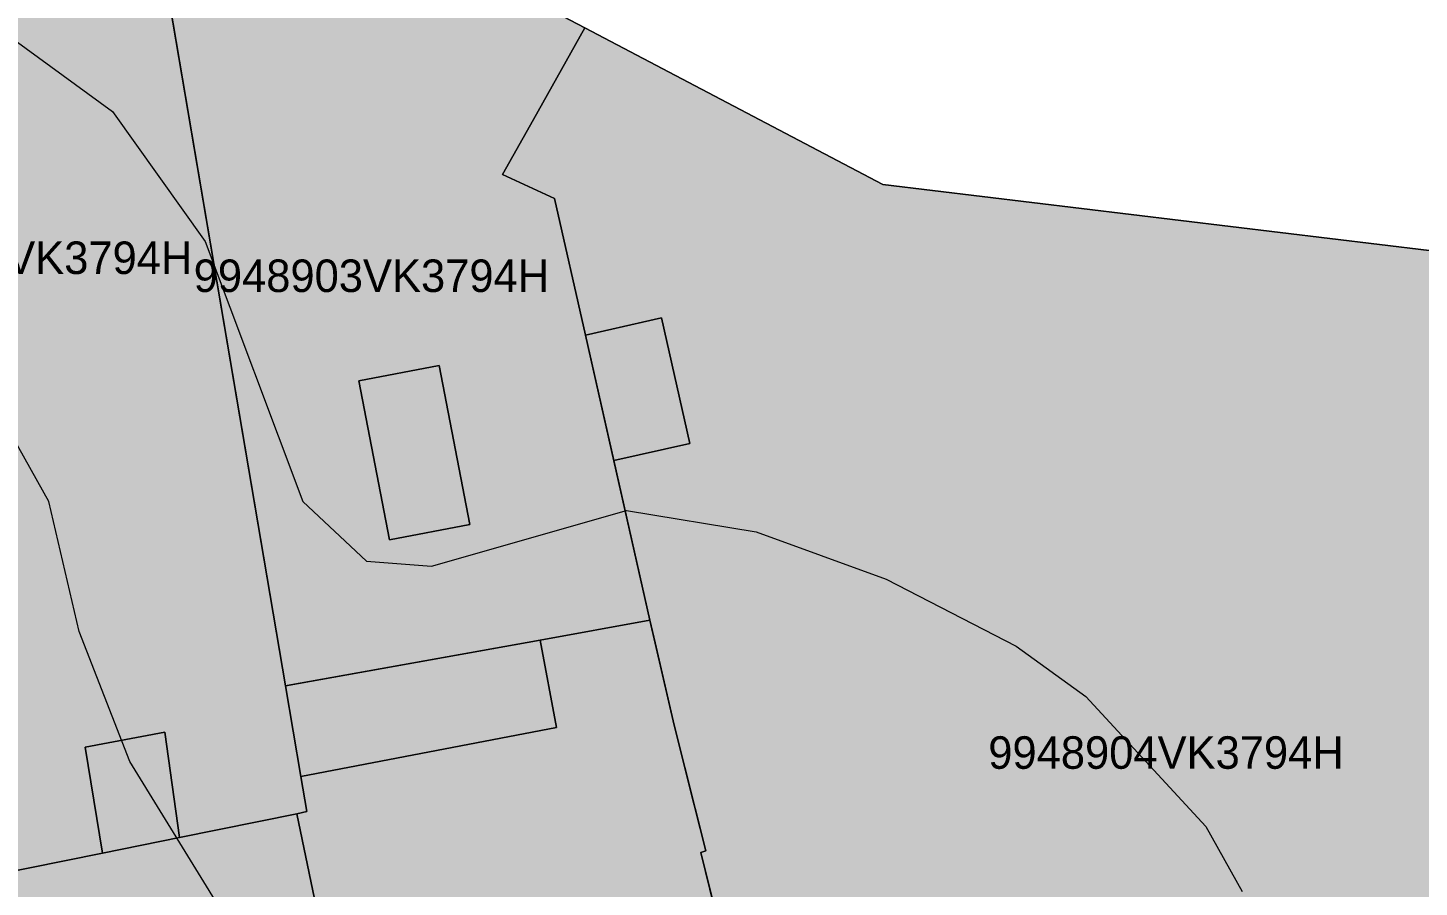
# Model space of a CAD drawing. Header units: metres. Extents: x -6 to 1255, y -2 to 532.
# Drawn here: x 154.44 to 197.23, y 171.01 to 197.45 of the extents above; entities that cross this region are included whole.
import ezdxf

# ---------------------------------------------------------------- set-up
doc = ezdxf.new("R2010")
doc.units = ezdxf.units.M
doc.header["$MEASUREMENT"] = 0
for name, color, linetype, lineweight, true_color in [('TPX_BUILDINGS', 7, 'CONTINUOUS', 0, 0x000000), ('TPX_BUILDINGS_HATCH', 7, 'CONTINUOUS', 0, 0xf0f0f0), ('TPX_BUILDINGS_SHADOWS_HATCH', 7, 'CONTINUOUS', 0, 0x000000), ('TPX_BUILDINGS_SHADOWS_OUTLINES', 7, 'CONTINUOUS', 0, 0x000000), ('TPX_CADASTRES', 7, 'CONTINUOUS', 0, 0x646464), ('TPX_CADASTRES_TEXT', 7, 'CONTINUOUS', 0, 0x000000), ('TPX_RELIEF_CONTOUR_LINES', 7, 'CONTINUOUS', 0, 0x969696)]:
    doc.layers.add(name, color=color, linetype=linetype, lineweight=lineweight, true_color=true_color)

msp = doc.modelspace()

# ---------------------------------------------------------------- hatches: boundary and pattern name
at = {"layer": 'TPX_BUILDINGS_HATCH'}
for points in [[(145.783, 210.933), (145.483, 210.803), (145.578, 210.292), (146.213, 206.903), (146.553, 205.073), (147.134, 201.973), (149.229, 190.803), (150.612, 183.423), (152.672, 172.473), (153.322, 171.373), (156.742, 172.063), (156.202, 175.323), (158.652, 175.783), (159.102, 172.543), (162.712, 173.273), (163.022, 173.343), (162.832, 174.413), (162.362, 177.203), (158.433, 200.413), (158.403, 200.923), (158.253, 204.413), (145.783, 210.933)], [(169.992, 194.623), (169.042, 192.933), (170.642, 192.193), (171.592, 187.993), (173.932, 188.523), (174.802, 184.663), (172.462, 184.133), (173.572, 179.223), (173.732, 178.526), (174.312, 175.993), (174.76, 174.229), (175.292, 172.133), (175.142, 172.083), (175.605, 170.19), (176.122, 168.073), (176.562, 165.824), (176.752, 164.853), (174.582, 163.663), (177.162, 159.023), (179.287, 155.222), (179.532, 154.783), (180.081, 153.807), (181.552, 151.193), (196.924, 159.568), (198.331, 160.334), (201.316, 161.961), (202.012, 162.34), (205.852, 164.432), (206.622, 167.112), (212.761, 170.493), (213.122, 170.692), (214.952, 171.712), (213.122, 175.022), (209.322, 181.922), (207.172, 180.752), (202.112, 190.043), (191.422, 191.333), (180.732, 192.623), (179.183, 193.438), (171.573, 197.443), (169.992, 194.623)], [(163.022, 173.343), (162.712, 173.273), (163.262, 170.653), (165.552, 160.403), (165.572, 160.293), (166.062, 160.433), (168.092, 156.753), (166.572, 155.833), (167.972, 149.573), (168.442, 147.483), (168.552, 146.993), (169.132, 144.433), (173.592, 146.863), (177.892, 149.193), (181.552, 151.193), (180.081, 153.807), (179.532, 154.783), (179.287, 155.222), (177.162, 159.023), (174.312, 157.373), (170.652, 164.453), (170.182, 167.123), (176.122, 168.073), (175.605, 170.19), (175.142, 172.083), (175.292, 172.133), (174.76, 174.229), (174.312, 175.993), (173.732, 178.526), (173.572, 179.223), (170.192, 178.613), (170.702, 175.923), (162.832, 174.413), (163.022, 173.343)]]:
    msp.add_hatch(color=256, dxfattribs=at).paths.add_polyline_path(points)
h = msp.add_hatch(color=256, dxfattribs=at)
h.paths.add_polyline_path([(171.573, 197.443), (158.253, 204.413), (158.403, 200.923), (158.433, 200.413), (162.362, 177.203), (170.192, 178.613), (173.572, 179.223), (172.462, 184.133), (172.392, 184.443), (171.592, 187.993), (170.642, 192.193), (169.042, 192.933), (169.992, 194.623), (171.573, 197.443)])
h.paths.add_polyline_path([(164.622, 186.583), (167.092, 187.063), (168.032, 182.173), (165.562, 181.693), (164.622, 186.583)], flags=16)
at = {"layer": 'TPX_BUILDINGS_SHADOWS_HATCH'}
for points in [[(172.988, 188.309), (171.592, 187.993), (172.462, 184.133), (174.802, 184.663), (173.932, 188.523), (172.988, 188.309)], [(167.092, 187.063), (164.622, 186.583), (165.562, 181.693), (168.032, 182.173), (167.092, 187.063)], [(144.702, 179.363), (142.722, 178.013), (147.092, 172.713), (153.142, 165.383), (160.382, 169.153), (163.262, 170.653), (162.712, 173.273), (159.102, 172.543), (158.652, 175.783), (156.202, 175.323), (156.742, 172.063), (153.322, 171.373), (152.672, 172.473), (150.612, 183.423), (144.702, 179.363)], [(162.417, 177.213), (162.362, 177.203), (162.832, 174.413), (170.702, 175.923), (170.192, 178.613), (162.417, 177.213)]]:
    msp.add_hatch(color=256, dxfattribs=at).paths.add_polyline_path(points)

# ---------------------------------------------------------------- linework, layer by layer
at = {"layer": 'TPX_BUILDINGS', "elevation": 0.042}
for points in [[(145.783, 210.933), (145.483, 210.803), (145.578, 210.292), (146.213, 206.903), (146.553, 205.073), (147.134, 201.973), (149.229, 190.803), (150.612, 183.423), (152.672, 172.473), (153.322, 171.373), (156.742, 172.063), (156.202, 175.323), (158.652, 175.783), (159.102, 172.543), (162.712, 173.273), (163.022, 173.343), (162.832, 174.413), (162.362, 177.203), (158.433, 200.413), (158.403, 200.923), (158.253, 204.413)], [(171.573, 197.443), (158.253, 204.413), (158.403, 200.923), (158.433, 200.413), (162.362, 177.203), (170.192, 178.613), (173.572, 179.223), (172.462, 184.133), (172.392, 184.443), (171.592, 187.993), (170.642, 192.193), (169.042, 192.933), (169.992, 194.623)], [(164.622, 186.583), (167.092, 187.063), (168.032, 182.173), (165.562, 181.693)]]:
    msp.add_lwpolyline(points, close=True, dxfattribs=at)
for points in [[(213.122, 170.692), (214.952, 171.712), (213.122, 175.022), (209.322, 181.922), (207.172, 180.752), (202.112, 190.043), (191.422, 191.333), (180.732, 192.623), (179.183, 193.438), (171.573, 197.443), (169.992, 194.623), (169.042, 192.933), (170.642, 192.193), (171.592, 187.993), (173.932, 188.523), (174.802, 184.663), (172.462, 184.133), (173.572, 179.223), (173.732, 178.526), (174.312, 175.993), (174.76, 174.229), (175.292, 172.133), (175.142, 172.083), (175.605, 170.19)], [(175.605, 170.19), (175.142, 172.083), (175.292, 172.133), (174.76, 174.229), (174.312, 175.993), (173.732, 178.526), (173.572, 179.223), (170.192, 178.613), (170.702, 175.923), (162.832, 174.413), (163.022, 173.343), (162.712, 173.273), (163.262, 170.653)]]:
    msp.add_lwpolyline(points, dxfattribs=at)
at = {"layer": 'TPX_BUILDINGS_SHADOWS_OUTLINES', "elevation": 0.039}
msp.add_lwpolyline([(145.783, 210.933), (158.253, 204.413), (171.573, 197.443), (180.732, 192.623), (202.112, 190.043), (207.172, 180.752), (209.322, 181.922), (213.122, 175.022), (214.952, 171.712), (244.403, 201.163)], dxfattribs=at)
for points in [[(172.988, 188.309), (171.592, 187.993), (172.462, 184.133), (174.802, 184.663), (173.932, 188.523)], [(167.092, 187.063), (164.622, 186.583), (165.562, 181.693), (168.032, 182.173)], [(144.702, 179.363), (142.722, 178.013), (147.092, 172.713), (153.142, 165.383), (160.382, 169.153), (163.262, 170.653), (162.712, 173.273), (159.102, 172.543), (158.652, 175.783), (156.202, 175.323), (156.742, 172.063), (153.322, 171.373), (152.672, 172.473), (150.612, 183.423)], [(162.417, 177.213), (162.362, 177.203), (162.832, 174.413), (170.702, 175.923), (170.192, 178.613)]]:
    msp.add_lwpolyline(points, close=True, dxfattribs=at)
at = {"layer": 'TPX_CADASTRES', "elevation": 0.024}
for points in [[(145.783, 210.934), (145.483, 210.804), (146.213, 206.904), (146.553, 205.074), (150.612, 183.424), (152.672, 172.474), (153.322, 171.373), (156.742, 172.063), (159.102, 172.543), (162.712, 173.273), (163.022, 173.343), (162.832, 174.413), (162.362, 177.203), (158.433, 200.414), (158.403, 200.924), (158.253, 204.414)], [(171.573, 197.443), (158.253, 204.414), (158.403, 200.924), (158.433, 200.414), (162.362, 177.203), (170.192, 178.613), (173.572, 179.223), (172.392, 184.443), (171.592, 187.993), (170.642, 192.193), (169.042, 192.933), (169.992, 194.623)]]:
    msp.add_lwpolyline(points, close=True, dxfattribs=at)
for points in [[(213.122, 170.693), (214.952, 171.713), (213.122, 175.023), (209.322, 181.923), (207.172, 180.753), (202.112, 190.043), (191.422, 191.333), (180.732, 192.623), (171.573, 197.443), (169.992, 194.623), (169.042, 192.933), (170.642, 192.193), (171.592, 187.993), (172.392, 184.443), (173.572, 179.223), (174.312, 175.993), (175.292, 172.133), (175.142, 172.083), (176.122, 168.073)], [(176.122, 168.073), (175.142, 172.083), (175.292, 172.133), (174.312, 175.993), (173.572, 179.223), (170.192, 178.613), (162.362, 177.203), (162.832, 174.413), (163.022, 173.343), (162.712, 173.273), (163.262, 170.653)], [(149.042, 133.543), (154.502, 136.503), (169.132, 144.433), (168.552, 146.993), (168.442, 147.483), (167.972, 149.573), (166.572, 155.833), (166.412, 156.543), (165.572, 160.293), (165.552, 160.403), (163.262, 170.653), (162.712, 173.273), (159.102, 172.543), (156.742, 172.063), (153.322, 171.373)]]:
    msp.add_lwpolyline(points, dxfattribs=at)
at = {"layer": 'TPX_RELIEF_CONTOUR_LINES', "elevation": 0.045}
for points in [[(152.864, 197.915), (157.045, 194.869), (159.894, 190.872), (162.899, 182.877), (164.853, 181.043), (166.852, 180.892), (172.846, 182.602), (176.843, 181.94), (180.839, 180.492), (184.836, 178.424), (186.977, 176.881), (190.667, 172.884), (191.788, 170.885)], [(152.864, 157.284), (154.862, 157.406), (158.859, 158.543), (160.857, 159.681), (162.189, 160.892), (163.027, 162.891), (163.029, 164.889), (162.492, 166.888), (157.579, 174.883), (156.018, 178.88), (155.091, 182.877), (153.97, 184.876)]]:
    msp.add_lwpolyline(points, dxfattribs=at)

# ---------------------------------------------------------------- texts
at = {"layer": 'TPX_CADASTRES_TEXT'}
for s, p in [('9948902VK3794H', (148.57, 189.874, 0.024)), ('9948903VK3794H', (159.542, 189.32, 0.024)), ('9948904VK3794H', (183.976, 174.654, 0.024))]:
    msp.add_text(s, height=1, dxfattribs=at).set_placement(p)

doc.saveas('drawing.dxf')
